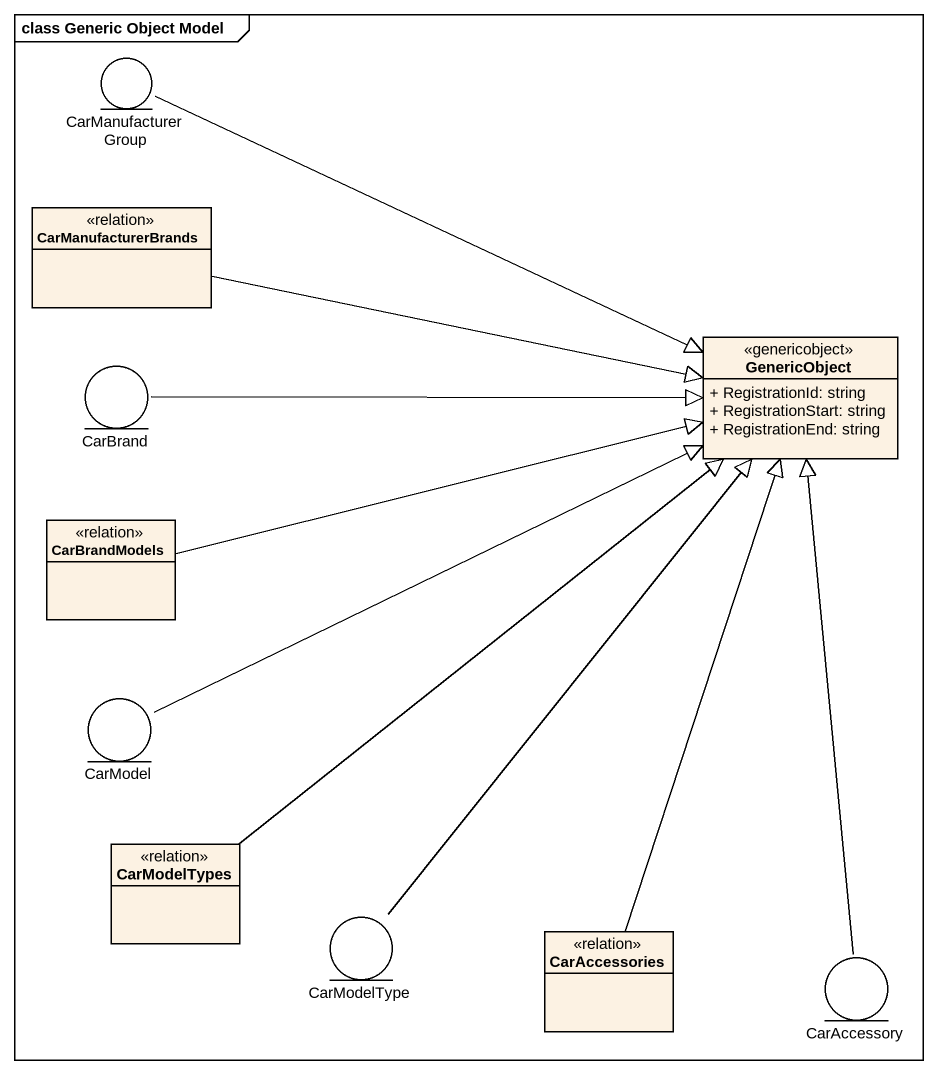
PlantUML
@startuml
mainframe class Generic Object Model
allowmixing
hide circle
hide empty members
skinparam classAttributeIconSize 0
entity CarManufacturerGroup
class CarManufacturerBrands <<relation>>
class GenericObject <<genericobject>> {
  + RegistrationId: string
  + RegistrationStart: string
  + RegistrationEnd: string
}
entity CarBrand
class CarBrandModels <<relation>>
entity CarModel
class CarModelTypes <<relation>>
entity CarModelType
class CarAccessories <<relation>>
entity CarAccessory
CarManufacturerGroup -right-|> GenericObject
CarManufacturerBrands -right-|> GenericObject
CarBrand -right-|> GenericObject
CarBrandModels -right-|> GenericObject
CarModel -right-|> GenericObject
CarModelTypes -up-|> GenericObject
CarModelType -up-|> GenericObject
CarAccessories -up-|> GenericObject
CarAccessory -up-|> GenericObject
@enduml
